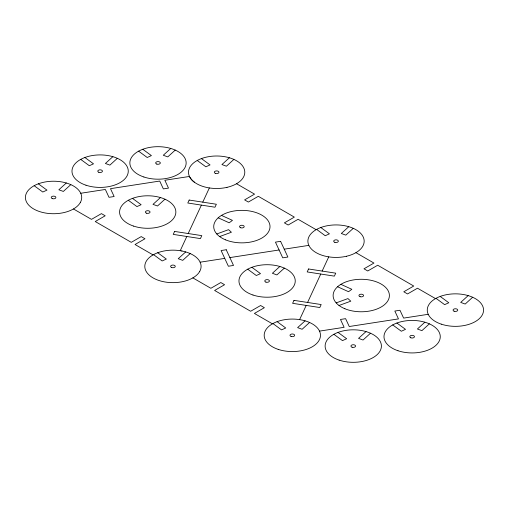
<?xml version="1.0" encoding="UTF-8"?>
<svg xmlns="http://www.w3.org/2000/svg" width="509" height="509" viewBox="0 0 509 509"><rect width="100%" height="100%" fill="white"/><g stroke="black" fill="none" stroke-linecap="round" stroke-linejoin="round"><path stroke-width="0.76" d="M180.231 250.702L186.822 236.494M188.203 233.529L201.392 205.114M202.767 202.149L209.358 187.942M299.616 319.627L306.208 305.419M307.582 302.454L320.772 274.039M322.146 271.074L328.738 256.867M66.316 182.992L58.853 189.787L63.345 191.435L70.808 184.633M112.864 156.677L105.401 163.478L109.893 165.12L117.356 158.318M170.757 148.45L163.287 155.251L167.779 156.893L175.242 150.098M160.469 197.556L153.005 204.357L157.497 205.999L164.961 199.197M229.394 157.765L221.93 164.56L226.422 166.208L233.886 159.406M185.702 251.91L178.233 258.712L182.725 260.36L190.188 253.558M279.855 266.481L272.391 273.276L276.877 274.924L284.346 268.122M348.78 226.683L341.316 233.485L345.802 235.126L353.271 228.331M305.082 320.835L297.619 327.637L302.111 329.278L309.574 322.483M366.016 331.582L358.546 338.377L363.038 340.025L370.507 333.223M424.875 322.203L417.412 329.005L421.904 330.646L429.367 323.845M468.159 295.608L460.696 302.41L465.188 304.051L472.651 297.256M216.783 233.968L228.56 229.661L231.404 232.25L219.627 236.558M336.163 302.893L347.94 298.579L350.79 301.175L339.013 305.483M80.753 193.267L105.357 189.463L109.002 197.314L114.137 196.519L110.491 188.667L159.718 181.051L163.357 188.903L168.498 188.107L164.852 180.256L189.456 176.451M200.139 262.192L224.736 258.387M229.877 257.592L279.097 249.976M284.232 249.181L308.836 245.376M319.518 331.117L344.122 327.312L340.476 319.461L345.611 318.666L349.257 326.517L398.477 318.901L394.838 311.05L399.972 310.261L403.618 318.106L428.215 314.301M181.643 250.943L181.974 251.007M221.485 215.402L232.448 220.378L229.165 222.789L218.202 217.814M340.865 284.327L351.834 289.303L348.544 291.714L337.582 286.739M236.545 183.736L254.557 194.133L244.606 199.884L248.367 202.054L258.317 196.309L294.348 217.108L284.397 222.853L288.158 225.029L298.109 219.284L316.121 229.68M355.931 252.661L373.937 263.058L363.986 268.803L367.746 270.979L377.697 265.234L413.734 286.033L403.783 291.778L407.544 293.954L417.495 288.209L435.5 298.605M73.468 208.964L91.48 219.366L101.431 213.621L105.191 215.791L95.24 221.536L131.271 242.341L141.222 236.59L144.982 238.766L135.031 244.511L153.044 254.907M192.854 277.889L210.86 288.285L220.811 282.54L224.571 284.716L214.62 290.461L250.657 311.26L260.608 305.515L264.368 307.69L254.417 313.436L272.423 323.832M440.183 296.429L448.798 302.76L444.618 304.656L436.003 298.325M320.804 227.504L329.418 233.835L325.238 235.731L316.623 229.4M201.424 158.579L210.039 164.91L205.859 166.806L197.237 160.475M396.899 323.024L405.514 329.355L401.334 331.251L392.719 324.92M142.781 149.271L151.396 155.601L147.216 157.497L138.601 151.167M251.879 267.295L260.493 273.626L256.313 275.522L247.698 269.191M338.04 332.396L346.654 338.727L342.474 340.623L333.859 334.292M84.895 157.497L93.51 163.828L89.329 165.724L80.715 159.393M132.499 198.37L141.114 204.701L136.934 206.597L128.313 200.272M277.106 321.656L285.721 327.987L281.541 329.883L272.926 323.552M157.726 252.731L166.341 259.062L162.161 260.958L153.546 254.627M38.34 183.806L46.962 190.137L42.781 192.033L34.16 185.702M189.876 177.266L189.984 177.456A28.186 16.275 0 0 0 194.4 182.203M174.606 231.43L173.232 234.394L200.419 238.6L201.793 235.635L174.606 231.43M189.17 200.043L187.796 203.008L214.983 207.214L216.363 204.249L189.17 200.043M293.986 300.355L292.611 303.319L319.798 307.525L321.179 304.56L293.986 300.355M308.556 268.968L307.175 271.933L334.368 276.139L335.743 273.174L308.556 268.968M80.333 202.493L79.741 203.447A28.148 16.25 0 0 1 43.761 212.711A28.148 16.25 0 0 1 26.977 192.135A28.148 16.25 0 0 1 62.263 182.018L62.594 182.082A28.148 16.25 0 0 1 80.333 202.493M199.713 271.418L199.127 272.372A28.148 16.25 0 0 1 151.268 276.762A28.148 16.25 0 0 1 167.665 250.441A28.148 16.25 0 0 1 199.713 271.418M226.989 187.363L225.341 187.7A28.148 16.25 0 0 1 188.998 169.198A28.148 16.25 0 0 1 234.592 159.731A28.148 16.25 0 0 1 226.989 187.357M346.368 256.281L344.72 256.625A28.148 16.25 0 0 1 308.384 238.123A28.148 16.25 0 0 1 353.978 228.656A28.148 16.25 0 0 1 346.368 256.281M226.231 249.741L221.097 250.536L228.382 266.232L233.516 265.443L226.231 249.741M280.593 241.336L275.452 242.131L282.743 257.828L287.878 257.032L280.593 241.336M171.641 267.511A2.329 1.342 0 0 0 175.261 266.493A2.329 1.342 0 0 0 171.927 265.189A2.329 1.342 0 0 0 171.641 267.511M265.94 282.126A2.329 1.342 0 0 0 269.426 280.962A2.329 1.342 0 0 0 265.94 279.797A2.329 1.342 0 0 0 265.94 282.126M291.167 336.487A2.329 1.342 0 0 0 294.654 335.323A2.329 1.342 0 0 0 291.167 334.159A2.329 1.342 0 0 0 291.167 336.487M352.101 347.227A2.329 1.342 0 0 0 355.587 346.063A2.329 1.342 0 0 0 352.101 344.898A2.329 1.342 0 0 0 352.101 347.227M410.82 337.798A2.329 1.342 0 0 0 414.447 336.786A2.329 1.342 0 0 0 411.107 335.482A2.329 1.342 0 0 0 410.82 337.798M454.104 311.209A2.329 1.342 0 0 0 457.731 310.191A2.329 1.342 0 0 0 454.391 308.887A2.329 1.342 0 0 0 454.104 311.209M360.092 296.69A2.329 1.342 0 0 0 363.579 295.532A2.329 1.342 0 0 0 360.092 294.367A2.329 1.342 0 0 0 360.092 296.69M334.865 242.335A2.329 1.342 0 0 0 338.351 241.171A2.329 1.342 0 0 0 334.865 240.006A2.329 1.342 0 0 0 334.865 242.335M240.712 227.771A2.329 1.342 0 0 0 244.199 226.607A2.329 1.342 0 0 0 240.712 225.442A2.329 1.342 0 0 0 240.712 227.771M146.56 213.201A2.329 1.342 0 0 0 150.047 212.037A2.329 1.342 0 0 0 146.56 210.879A2.329 1.342 0 0 0 146.56 213.201M52.395 198.637A2.329 1.342 0 0 0 55.888 197.473A2.329 1.342 0 0 0 52.395 196.315A2.329 1.342 0 0 0 52.395 198.637M98.81 172.277A2.329 1.342 0 0 0 102.436 171.259A2.329 1.342 0 0 0 99.102 169.955A2.329 1.342 0 0 0 98.81 172.277M156.842 164.102A2.329 1.342 0 0 0 160.329 162.937A2.329 1.342 0 0 0 156.842 161.773A2.329 1.342 0 0 0 156.842 164.102M215.339 173.359A2.329 1.342 0 0 0 218.965 172.341A2.329 1.342 0 0 0 215.625 171.037A2.329 1.342 0 0 0 215.339 173.359M143.875 176.992A28.141 16.25 0 0 0 186.148 162.975A28.141 16.25 0 0 0 143.983 148.844A28.141 16.25 0 0 0 143.875 176.992M85.989 185.212A28.141 16.25 0 0 0 128.262 171.202A28.141 16.25 0 0 0 86.097 157.071A28.141 16.25 0 0 0 85.989 185.212M339.134 360.118A28.141 16.25 0 0 0 381.406 346.101A28.141 16.25 0 0 0 339.242 331.976A28.141 16.25 0 0 0 339.134 360.118M397.993 350.739A28.141 16.25 0 0 0 440.266 336.729A28.141 16.25 0 0 0 398.108 322.598A28.141 16.25 0 0 0 397.993 350.739M441.278 324.15A28.141 16.25 0 0 0 483.55 310.134A28.141 16.25 0 0 0 441.392 296.003A28.141 16.25 0 0 0 441.278 324.15M278.2 349.378A28.141 16.25 0 0 0 320.473 335.361A28.141 16.25 0 0 0 278.315 321.23A28.141 16.25 0 0 0 278.2 349.378M133.593 226.091A28.141 16.25 0 0 0 175.859 212.075A28.141 16.25 0 0 0 133.702 197.95A28.141 16.25 0 0 0 133.593 226.091M344.892 308.747A28.141 16.25 0 0 0 389.264 297.103A28.141 16.25 0 0 0 349.607 280.739A28.141 16.25 0 0 0 344.892 308.747M225.506 239.828A28.141 16.25 0 0 0 269.885 228.178A28.141 16.25 0 0 0 230.221 211.814A28.141 16.25 0 0 0 225.506 239.828M252.973 295.016A28.141 16.25 0 0 0 295.245 281A28.141 16.25 0 0 0 253.081 266.875A28.141 16.25 0 0 0 252.973 295.016"/></g></svg>
